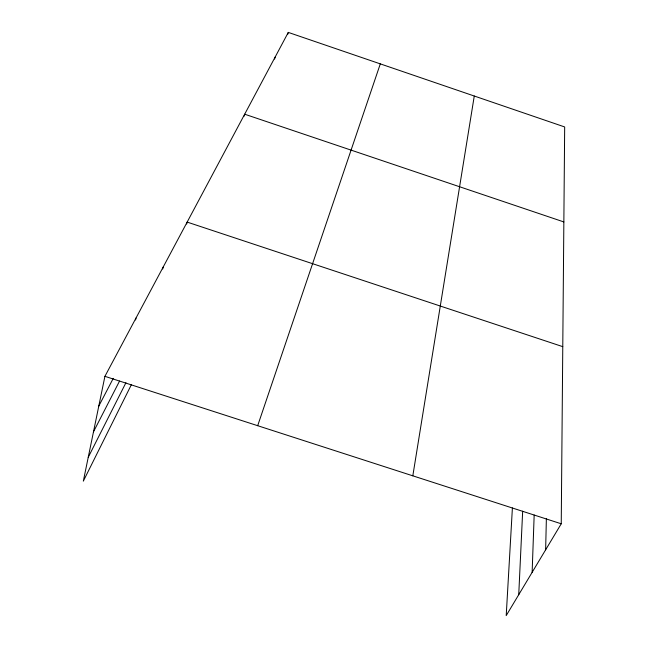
<?xml version="1.0" encoding="UTF-8"?>
<svg xmlns="http://www.w3.org/2000/svg" width="648" height="648" viewBox="0 0 648 648"><rect width="100%" height="100%" fill="white"/><g stroke="black" fill="none" stroke-linecap="round" stroke-linejoin="round"><path stroke-width="0.97" d="M512.398 507.927L506.21 615.6L561.241 523.787L564.675 126.951L288.295 32.4L104.919 376.334L83.325 481.148L131.317 384.799M545.64 549.812L546.369 518.748M532.138 572.346L534.171 515.014M518.74 594.694L522.669 511.199M412.817 475.826L474.271 96.026M135.57 319.982L135.991 318.046M162.729 269.009L163.174 267.065M186.689 224.046L187.159 222.094L562.772 346.656M244.183 116.122L244.677 114.202L563.857 221.94M274.598 59.065L275.116 57.113M287.785 34.287L288.295 32.4M257.685 425.695L380.303 63.877M88.233 457.318L125.931 382.725M93.49 431.811L119.556 381.048M98.788 406.077L113.279 378.343M104.919 376.334L561.241 523.787"/></g></svg>
